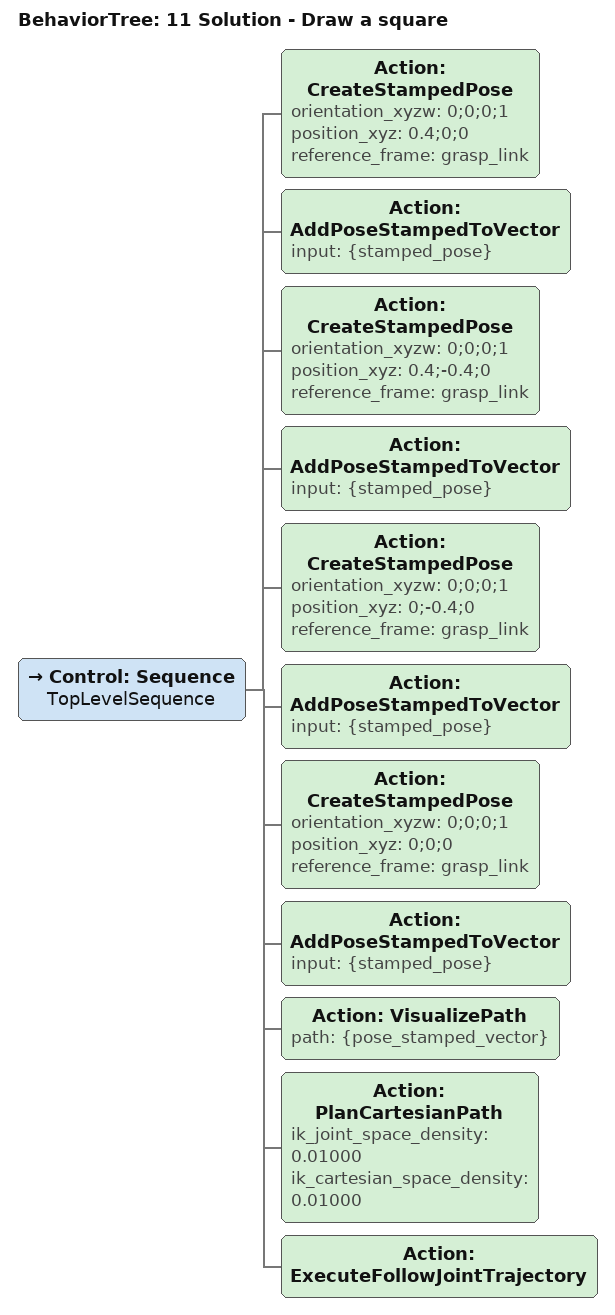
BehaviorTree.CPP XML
<?xml version='1.0' encoding='UTF-8'?>
<root BTCPP_format="4" main_tree_to_execute="11 Solution - Draw a square">
  <BehaviorTree ID="11 Solution - Draw a square" _description="Hands-on exercise: draw a square">
    <Control ID="Sequence" name="TopLevelSequence">
      <Action ID="CreateStampedPose" orientation_xyzw="0;0;0;1" position_xyz="0.4;0;0" reference_frame="grasp_link"/>
      <Action ID="AddPoseStampedToVector" input="{stamped_pose}"/>
      <Action ID="CreateStampedPose" orientation_xyzw="0;0;0;1" position_xyz="0.4;-0.4;0" reference_frame="grasp_link"/>
      <Action ID="AddPoseStampedToVector" input="{stamped_pose}"/>
      <Action ID="CreateStampedPose" orientation_xyzw="0;0;0;1" position_xyz="0;-0.4;0" reference_frame="grasp_link"/>
      <Action ID="AddPoseStampedToVector" input="{stamped_pose}"/>
      <Action ID="CreateStampedPose" orientation_xyzw="0;0;0;1" position_xyz="0;0;0" reference_frame="grasp_link"/>
      <Action ID="AddPoseStampedToVector" input="{stamped_pose}"/>
      <Action ID="VisualizePath" path="{pose_stamped_vector}"/>
      <Action ID="PlanCartesianPath" ik_joint_space_density="0.01000" ik_cartesian_space_density="0.01000"/>
      <Action ID="ExecuteFollowJointTrajectory"/>
    </Control>
  </BehaviorTree>
</root>
